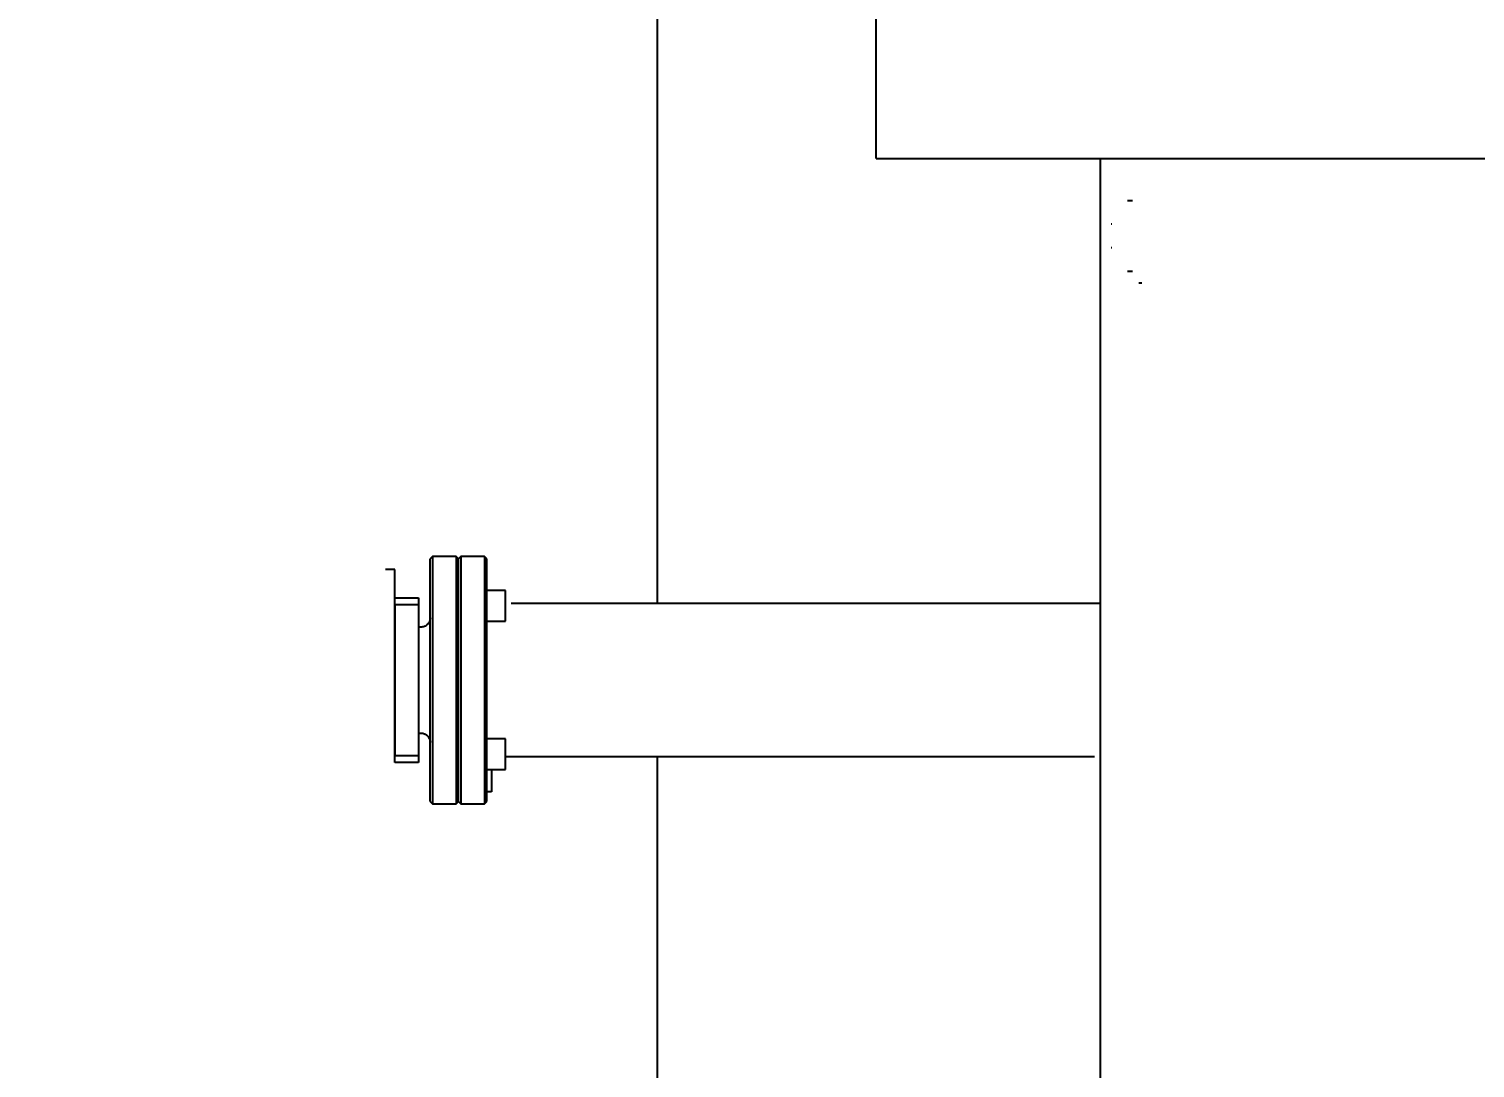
# Model space of a CAD drawing. Header units: millimetres. Extents: x 10462777 to 22643323, y 453826 to 1389191.
# Drawn here: x 11308033 to 11308647, y 583648 to 584089 of the extents above; entities that cross this region are included whole.
import ezdxf

# ---------------------------------------------------------------- set-up
doc = ezdxf.new("R2010")
doc.units = ezdxf.units.MM
doc.header["$LTSCALE"] = 200
doc.header["$MEASUREMENT"] = 0
doc.header["$PDMODE"] = 35
doc.header["$PDSIZE"] = -5
doc.linetypes.add('CENTER', pattern=[2, 1.25, -0.25, 0.25, -0.25])
doc.linetypes.add('PHANTOM', pattern=[2.5, 1.25, -0.25, 0.25, -0.25, 0.25, -0.25])
doc.layers.get('0').update_dxf_attribs({"linetype": 'CONTINUOUS'})
doc.layers.get('DEFPOINTS').update_dxf_attribs({"linetype": 'CONTINUOUS'})
doc.layers.add('1', color=1, linetype='CENTER')
doc.layers.add('2', color=2, linetype='CONTINUOUS')
doc.layers.add('203', color=7, linetype='CONTINUOUS', true_color=0xffffff)
doc.layers.add('LAYOUT', color=8, linetype='CONTINUOUS', lineweight=25)
doc.styles.get("Standard").update_dxf_attribs({"font": 'SYMBOL'})
doc.dimstyles.new('DS ROBOTEC', dxfattribs={"dimscale": 0, "dimtxt": 2.5, "dimasz": 2.5, "dimexe": 0.3, "dimexo": 0.3, "dimgap": 0.5, "dimtad": 1, "dimzin": 9, "dimdsep": 46, "dimtxsty": 'Standard', "dimblk": 'OPEN', "dimcen": 0, "dimclrd": 4, "dimclre": 4, "dimclrt": 110, "dimazin": 2, "dimtm": 1.5, "dimtfac": 1, "dimtmove": 0, "dimatfit": 3, "dimldrblk": 'OPEN', "dimfxl": 1, "dimtfill": 1, "dimtolj": 1, "dimlwd": -1, "dimlwe": -1, "dimarcsym": 0})

# ---------------------------------------------------------------- blocks, each defined once
blk = doc.blocks.new('r710ic')
at = {"layer": 'LAYOUT', "color": 3}
blk.add_circle((272041.37, 104232.63), 2050.12, dxfattribs=at)
blk = doc.blocks.new('A$C7DA30AB0')
at = {"layer": 'LAYOUT', "color": 6, "linetype": 'PHANTOM'}
blk.add_circle((3030.45, 3025.99, 0), 2693.02, dxfattribs=at)
blk = doc.blocks.new('_OPEN')
at = {"color": 0, "linetype": 'ByBlock'}
for p, q in [((-1, 0.1667), (0, 0)), ((0, 0), (-1, -0.1667)), ((0, 0), (-1, 0))]:
    blk.add_line(p, q, dxfattribs=at)
blk = doc.blocks.new('*D260')
at = {"color": 4, "linetype": 'ByBlock', "ltscale": 10, "transparency": 16777216}
for p, q in [((11307559.25, 584536.53), (11307559.25, 584230.76)), ((11307807.86, 582789.32), (11307807.86, 584272.76)), ((11307384.25, 584251.76), (11307209.25, 584251.76)), ((11307807.86, 584251.76), (11307559.25, 584251.76)), ((11307982.86, 584251.76), (11308157.86, 584251.76))]:
    blk.add_line(p, q, dxfattribs=at)
at = {"layer": 'DEFPOINTS', "color": 0, "ltscale": 10, "transparency": 16777216}
for p in [(11307559.25, 584557.53, 0), (11307559.25, 584251.76), (11307807.86, 582768.32, 0)]:
    blk.add_point(p, dxfattribs=at)
at = {"color": 4, "ltscale": 10, "transparency": 16777216, "xscale": 175, "yscale": 175, "zscale": 175}
blk.add_blockref('_OPEN', (11307559.25, 584251.76), dxfattribs=at)
at = {"color": 4, "ltscale": 10, "transparency": 16777216, "xscale": 175, "yscale": 175, "zscale": 175, "rotation": 180}
blk.add_blockref('_OPEN', (11307807.86, 584251.76), dxfattribs=at)
at = {"color": 110, "ltscale": 10, "transparency": 16777216, "insert": (11307683.55, 584411.03), "char_height": 175, "attachment_point": 5, "bg_fill": 3, "box_fill_scale": 1.25, "bg_fill_color": 256, "bg_fill_true_color": 13158600, "bg_fill_transparency": 0}
blk.add_mtext('\\A1;249', dxfattribs=at)

msp = doc.modelspace()

# ---------------------------------------------------------------- linework, layer by layer
at = {"layer": '1', "color": 124, "linetype": 'Continuous'}
for q in [(11308392.86213, 584137.1362, 0), (11308884.86912, 584034.43251, 0)]:
    msp.add_line((11308392.86213, 584034.43251, 0), q, dxfattribs=at)
at = {"layer": '2', "color": 252, "linetype": 'Continuous'}
for p, q in [((11308299.86081, 584144.42282, 0), (11308299.86081, 583845.29513, 0)), ((11308487.91598, 584034.42828, 0), (11308487.91598, 583034.4125, 0)), ((11308299.86081, 583780.2964, 0), (11308299.86081, 582942.82232, 0))]:
    msp.add_line(p, q, dxfattribs=at)
at = {"layer": '2', "color": 60, "linetype": 'Continuous'}
for p, q in [((11308501.64964, 584016.43225, 0), (11308499.61367, 584016.43225, 0)), ((11308492.91596, 584006.43211, 0), (11308492.61357, 584006.43211, 0)), ((11308492.91596, 583996.43197, 0), (11308492.61357, 583996.43197, 0)), ((11308501.64964, 583986.43183, 0), (11308499.61367, 583986.43183, 0)), ((11308505.67617, 583981.43176, 0), (11308504.39621, 583981.43176, 0))]:
    msp.add_line(p, q, dxfattribs=at)
at = {"layer": '203', "color": 252, "linetype": 'CENTER'}
for p, q in [((11308204.51011, 583865.31761, 0), (11308203.51009, 583864.31759, 0)), ((11308203.51009, 583761.31613, 0), (11308203.51009, 583864.31759, 0)), ((11308214.51025, 583865.31761, 0), (11308204.51011, 583865.31761, 0)), ((11308204.51011, 583865.31761, 0), (11308204.51011, 583760.31611, 0)), ((11308204.51011, 583865.31761, 0), (11308204.51011, 583760.31611, 0)), ((11308215.51026, 583864.31759, 0), (11308214.51025, 583865.31761, 0)), ((11308214.51025, 583865.31761, 0), (11308214.51025, 583760.31611, 0)), ((11308216.51028, 583865.31761, 0), (11308215.51026, 583864.31759, 0)), ((11308215.51026, 583761.31613, 0), (11308215.51026, 583864.31759, 0)), ((11308215.51026, 583761.31613, 0), (11308215.51026, 583864.31759, 0)), ((11308226.51042, 583865.31761, 0), (11308216.51028, 583865.31761, 0)), ((11308216.51028, 583865.31761, 0), (11308216.51028, 583760.31611, 0)), ((11308227.51043, 583864.31759, 0), (11308226.51042, 583865.31761, 0)), ((11308226.51042, 583865.31761, 0), (11308226.51042, 583812.81694, 0)), ((11308227.51043, 583812.81694, 0), (11308227.51043, 583864.31759, 0)), ((11308188.50988, 583859.81753, 0), (11308184.5067, 583859.81753, 0)), ((11308188.50988, 583856.81749, 0), (11308188.50988, 583859.81753, 0)), ((11308188.50988, 583847.81736, 0), (11308188.50988, 583856.81749, 0)), ((11308188.50988, 583847.81736, 0), (11308198.51002, 583847.81736, 0)), ((11308188.50988, 583844.81732, 0), (11308188.50988, 583847.81736, 0)), ((11308188.50988, 583842.81729, 0), (11308188.50988, 583846.81731, 0)), ((11308198.51002, 583844.81732, 0), (11308188.50988, 583844.81732, 0)), ((11308188.50988, 583844.81732, 0), (11308188.50988, 583780.81641, 0)), ((11308198.51002, 583847.81736, 0), (11308198.51002, 583844.81732, 0)), ((11308198.51002, 583844.81732, 0), (11308198.51002, 583780.81641, 0)), ((11308235.51055, 583850.81745, 0), (11308227.51043, 583850.81745, 0)), ((11308235.51055, 583837.81726, 0), (11308235.51055, 583850.81745, 0)), ((11308487.92201, 583845.31732, 0), (11308235.51286, 583845.31732, 0)), ((11308188.50988, 583782.81643, 0), (11308188.50988, 583842.81729, 0)), ((11308199.51003, 583835.31718, 0), (11308198.51002, 583835.31718, 0)), ((11308227.51043, 583837.81726, 0), (11308235.51055, 583837.81726, 0)), ((11308226.51042, 583812.81694, 0), (11308226.51042, 583760.31611, 0)), ((11308227.51043, 583761.31613, 0), (11308227.51043, 583812.81694, 0)), ((11308198.51002, 583790.31654, 0), (11308199.51003, 583790.31654, 0)), ((11308235.51055, 583787.81655, 0), (11308227.51043, 583787.81655, 0)), ((11308235.51055, 583774.81637, 0), (11308235.51055, 583787.81655, 0)), ((11308188.50988, 583778.81641, 0), (11308188.50988, 583782.81643, 0)), ((11308188.50988, 583780.81641, 0), (11308198.51002, 583780.81641, 0)), ((11308188.50988, 583777.81636, 0), (11308188.50988, 583780.81641, 0)), ((11308198.51002, 583777.81636, 0), (11308188.50988, 583777.81636, 0)), ((11308198.51002, 583780.81641, 0), (11308198.51002, 583777.81636, 0)), ((11308235.51286, 583780.3164, 0), (11308487.92201, 583780.3164, 0)), ((11308227.51043, 583774.81637, 0), (11308235.51055, 583774.81637, 0)), ((11308229.51046, 583774.8163, 0), (11308229.51046, 583765.30071, 0)), ((11308229.51046, 583774.81627, 0), (11308235.51055, 583774.81627, 0)), ((11308229.51046, 583765.30071, 0), (11308227.51043, 583765.30071, 0)), ((11308203.51009, 583761.31613, 0), (11308204.51011, 583760.31611, 0)), ((11308204.51011, 583760.31611, 0), (11308214.51025, 583760.31611, 0)), ((11308214.51025, 583760.31611, 0), (11308215.51026, 583761.31613, 0)), ((11308215.51026, 583761.31613, 0), (11308216.51028, 583760.31611, 0)), ((11308216.51028, 583760.31611, 0), (11308226.51042, 583760.31611, 0)), ((11308226.51042, 583760.31611, 0), (11308227.51043, 583761.31613, 0))]:
    msp.add_line(p, q, dxfattribs=at)
at = {"layer": '203', "color": 252, "linetype": 'CENTER', "extrusion": (0, 0, -1)}
for centre, start, end in [((-11308199.51003, 583839.31724, 0), 180, 270), ((-11308199.51003, 583786.31648, 0), 90, 180)]:
    msp.add_arc(centre, 4.00006, start, end, dxfattribs=at)

# ---------------------------------------------------------------- block references
at = {"ltscale": 10}
msp.add_blockref('A$C7DA30AB0', (11303684.4077, 580408.4363, 0), dxfattribs=at)
at = {"layer": 'LAYOUT', "color": 2, "rotation": 270}
msp.add_blockref('r710ic', (11204875.24796, 856316.46559, 0), dxfattribs=at)

# ---------------------------------------------------------------- next in the draw order: dimensions: what is measured, and where the dimension line sits
at = {"ltscale": 10}
dim = msp.add_linear_dim(base=(11307559.24639, 584251.76163, 0), p1=(11307807.85786, 582768.31645, 0), p2=(11307559.24639, 584557.53114, 0), dimstyle='DS ROBOTEC', override={"dimscale": 70, "dimgap": 1, "dimdec": 0, "dimarcsym": 1}, dxfattribs=at)
dim.commit()
dim.dimension.update_dxf_attribs({"geometry": '*D260', "text_midpoint": (11307683.55212, 584251.76163, 0), "dimtype": 160})

doc.saveas('drawing.dxf')
